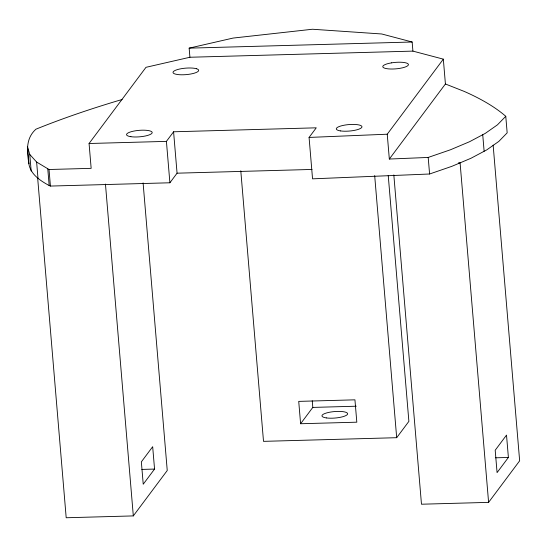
<?xml version="1.0" encoding="UTF-8"?>
<svg xmlns="http://www.w3.org/2000/svg" width="547" height="547" viewBox="0 0 547 547"><rect width="100%" height="100%" fill="white"/><g stroke="black" fill="none" stroke-linecap="round" stroke-linejoin="round"><path stroke-width="0.82" d="M27.35 146.343L29.77 154.452L36.628 162.056L49.032 169.502L91.158 168.346L89.072 143.505L145.994 67.315L189.918 57.25L412.917 51.117L443.33 59.144L445.415 83.985L464.164 91.39A615.423 155.129 -4.8 0 1 505.77 116.292L507.165 132.853L498.843 141.393L486.714 149.912L470.953 158.274L451.808 166.35L429.586 174.001L312.549 178.835L309.076 137.434L316.255 127.82L173.584 131.786L177.064 173.187L169.898 182.78L50.42 186.069L49.182 185.563C40.143 180.585 30.01 174.124 28.738 162.91C26.912 150.548 25.777 138.364 35.904 129.208A615.423 155.129 -4.8 0 1 117.243 100.935L122.131 99.513M169.898 182.78L166.418 141.379L173.584 131.786M505.77 116.292L497.455 124.832L485.319 133.352L469.558 141.714L450.42 149.789L428.198 157.44L389.327 159.047L387.242 134.206L443.33 59.144M154.555 469.066L143.232 484.225L141.352 461.866L152.675 446.708L154.555 469.066L141.81 469.422M389.327 159.047L445.415 83.985M37.681 178.247L66.194 517.756L133.318 515.91L167.245 470.502L143.095 182.896M300.604 423.74L298.724 401.382L354.941 399.83L356.815 422.188L300.604 423.74L312.802 407.412L312.241 400.787M240.789 170.767L263.51 441.354L396.684 437.696L408.882 421.368L388.233 175.457M508.395 457.449L497.073 472.608L495.199 450.249L506.515 435.091L508.395 457.449L495.65 457.805M393.826 174.91L421.477 504.218L488.601 502.372L519.65 460.813L493.141 145.126M189.918 57.25L189.153 48.143L233.084 38.071L312.487 29.244L381.751 33.982L412.158 42.01L412.917 51.117M309.076 137.434L387.242 134.206M177.064 173.187L312.043 169.44M189.153 48.143L412.158 42.01M89.072 143.505L166.418 141.379M458.393 162.903L460.089 162.856L488.601 502.372M312.802 407.412L356.241 406.216M482.734 134.726L484.122 151.287M428.198 157.44L429.586 174.001M374.681 175.614L396.684 437.696M105.455 184.059L133.318 515.91M49.032 169.502L50.42 186.069M47.787 169.002L49.182 185.563M36.628 162.056L38.017 178.616M29.77 154.452L31.165 171.02M27.617 147.239L29.012 163.806M391.502 62.857L388.493 63.466A12.882 3.248 -4.8 0 0 384.076 67.958A12.882 3.248 -4.8 0 0 399.7 68.382L402.708 67.773A12.882 3.248 -4.8 0 0 407.132 63.281A12.882 3.248 -4.8 0 0 391.502 62.857M196.53 68.744L194.329 68.279A12.882 3.248 -4.8 0 0 177.399 69.599A12.882 3.248 -4.8 0 0 175.149 74.03L177.351 74.501A12.882 3.248 -4.8 0 0 194.281 73.182A12.882 3.248 -4.8 0 0 196.53 68.744M340.644 130.931A12.882 3.248 -4.8 0 0 361.717 127.472A12.882 3.248 -4.8 0 0 345.034 125.051A12.882 3.248 -4.8 0 0 340.644 130.931M130.877 136.695A12.882 3.248 -4.8 0 0 151.95 133.242A12.882 3.248 -4.8 0 0 135.266 130.822A12.882 3.248 -4.8 0 0 130.877 136.695M326.32 417.915A12.882 3.248 -4.8 0 0 347.393 414.455A12.882 3.248 -4.8 0 0 330.709 412.035A12.882 3.248 -4.8 0 0 326.32 417.915"/></g></svg>
